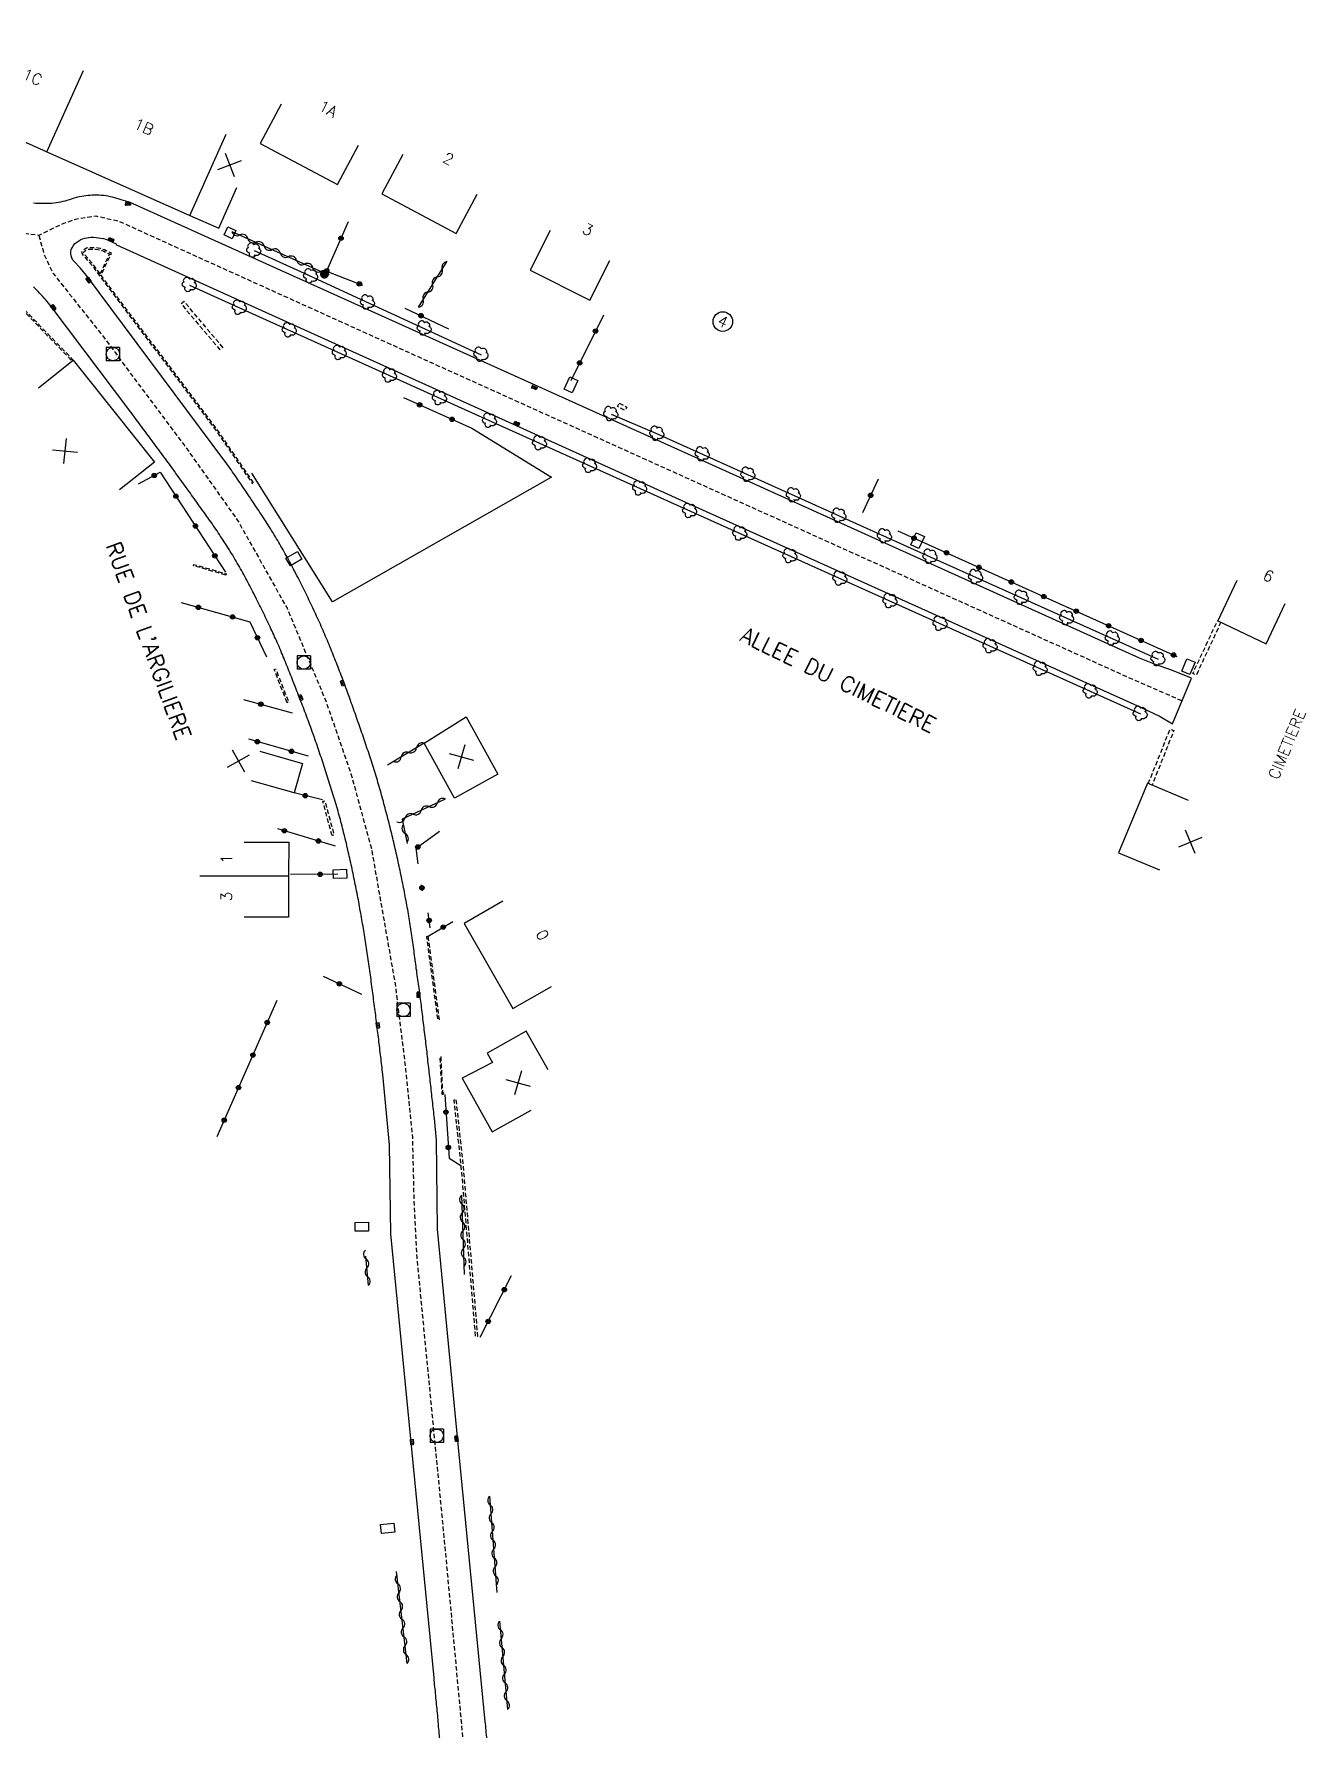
# Model space of a CAD drawing. Header units: millimetres. Extents: x 116000 to 117000, y 126000 to 127000.
# Drawn here: x 116124.2 to 116267.2, y 126000 to 126191.6 of the extents above; entities that cross this region are included whole.
import ezdxf
from ezdxf.enums import TextEntityAlignment as Align

# ---------------------------------------------------------------- set-up
doc = ezdxf.new("R2010")
doc.units = ezdxf.units.MM
doc.linetypes.add('DASHED', pattern=[0.75, 0.5, -0.25])
doc.layers.get('0').update_dxf_attribs({"linetype": 'CONTINUOUS'})
for name, color, linetype in [('W0001', 6, 'DASHED'), ('W0008', 7, 'CONTINUOUS'), ('W0100', 7, 'CONTINUOUS'), ('W0112', 1, 'DASHED'), ('W0300', 7, 'CONTINUOUS'), ('W0302', 3, 'CONTINUOUS'), ('W0310', 3, 'CONTINUOUS'), ('W0322', 7, 'CONTINUOUS'), ('W0400', 7, 'CONTINUOUS'), ('W0420', 7, 'CONTINUOUS'), ('W0989', 7, 'CONTINUOUS'), ('W0991', 7, 'CONTINUOUS'), ('W1102', 7, 'CONTINUOUS'), ('W1471', 7, 'CONTINUOUS'), ('W1473', 7, 'CONTINUOUS')]:
    doc.layers.add(name, color=color, linetype=linetype)
doc.styles.get("Standard").update_dxf_attribs({"font": 'romans.shx', "width": 0.85})

# ---------------------------------------------------------------- blocks, each defined once
blk = doc.blocks.new('T400')
for p, q in [((-0.15, 0.3), (0.15, 0.3)), ((-0.15, -0.25), (-0.15, 0.3)), ((-0.15, 0.15), (0.15, 0.15)), ((-0.15, 0), (0.15, 0)), ((0.15, 0.3), (0.15, -0.25)), ((-0.15, -0.15), (0.15, -0.15)), ((-0.15, -0.25), (-0.15, -0.3)), ((-0.15, -0.3), (0.15, -0.3)), ((0.15, -0.3), (0.15, -0.25))]:
    blk.add_line(p, q)
blk = doc.blocks.new('T420')
for p, q in [((0.75, 0.75), (-0.75, 0.75)), ((-0.75, 0.75), (-0.75, -0.75)), ((0.75, 0.75), (0.75, -0.75)), ((0.75, -0.75), (-0.75, -0.75))]:
    blk.add_line(p, q)
blk.add_ellipse((0, 0), major_axis=(-0.53, 0.53), ratio=1, start_param=3.926991, end_param=10.210176)
blk = doc.blocks.new('T1471')
at = {"color": 0, "linetype": 'Continuous', "flags": 128}
blk.add_lwpolyline([(-0.75, -0.5), (-0.75, 0.5), (0.75, 0.5), (0.75, -0.5), (-0.75, -0.5)], dxfattribs=at)
blk = doc.blocks.new('t112o')
at = {"color": 0, "linetype": 'Continuous'}
for p, q in [((-0.5, 0.5), (0.5, 0.5)), ((-0.5, -0.5), (-0.5, 0.5)), ((0.5, 0.5), (0.5, -0.5)), ((0.5, -0.5), (-0.5, -0.5))]:
    blk.add_line(p, q, dxfattribs=at)
blk = doc.blocks.new('t322o')
at = {"color": 0, "linetype": 'Continuous'}
for radius in [0.25, 0.15]:
    blk.add_circle((0, 0), radius, dxfattribs=at)
blk = doc.blocks.new('t310o')
at = {"color": 0, "linetype": 'Continuous'}
for centre, start, end in [((-0.5, 0.38), 216.8699, 323.1304), ((0.5, -0.37), 36.8699, 143.1303)]:
    blk.add_arc(centre, 0.625, start, end, dxfattribs=at)
blk = doc.blocks.new('t991o')
at = {"color": 0, "linetype": 'Continuous'}
for p, q in [((-1, 1), (1, -1)), ((-1, -1), (1, 1))]:
    blk.add_line(p, q, dxfattribs=at)
blk = doc.blocks.new('T300')
for p, q in [((-0.8, 0.51), (-0.86, 0.34)), ((-0.86, 0.34), (-0.86, 0.17)), ((-0.86, 0.17), (-0.74, 0.06)), ((-0.69, 0.63), (-0.8, 0.51)), ((-0.8, -0.06), (-0.74, 0.06)), ((-0.74, 0.06), (-0.69, 0.11)), ((-0.57, 0.69), (-0.69, 0.63)), ((-0.46, 0.69), (-0.57, 0.69)), ((-0.29, 0.63), (-0.46, 0.69)), ((-0.29, 0.63), (-0.17, 0.74)), ((-0.23, 0.57), (-0.29, 0.63)), ((-0.17, 0.74), (-0.06, 0.8)), ((-0.06, 0.8), (0.06, 0.8)), ((0.06, 0.8), (0.23, 0.74)), ((0.23, 0.74), (0.34, 0.63)), ((0.34, 0.63), (0.4, 0.51)), ((0.46, 0.46), (0.34, 0.46)), ((0.4, 0.51), (0.4, 0.46)), ((0.57, 0.4), (0.46, 0.46)), ((0.57, 0.4), (0.69, 0.29)), ((0.69, 0.29), (0.74, 0.17)), ((0.74, 0.06), (0.69, -0.17)), ((0.74, 0.17), (0.74, 0.06)), ((-0.8, -0.17), (-0.8, -0.06)), ((-0.8, -0.23), (-0.8, -0.17)), ((-0.74, -0.34), (-0.8, -0.23)), ((-0.69, -0.4), (-0.74, -0.34)), ((-0.51, -0.46), (-0.69, -0.4)), ((-0.4, -0.46), (-0.51, -0.46)), ((-0.4, -0.46), (-0.34, -0.46)), ((-0.34, -0.46), (-0.34, -0.4)), ((-0.34, -0.51), (-0.34, -0.46)), ((-0.29, -0.63), (-0.34, -0.51)), ((-0.17, -0.74), (-0.29, -0.63)), ((-0.06, -0.8), (-0.17, -0.74)), ((0.06, -0.8), (-0.06, -0.8)), ((0.17, -0.74), (0.06, -0.8)), ((0.23, -0.69), (0.17, -0.74)), ((0.29, -0.46), (0.23, -0.46)), ((0.29, -0.63), (0.23, -0.69)), ((0.46, -0.4), (0.29, -0.46)), ((0.34, -0.51), (0.29, -0.63)), ((0.34, -0.51), (0.34, -0.46)), ((0.57, -0.34), (0.46, -0.4)), ((0.63, -0.29), (0.57, -0.34)), ((0.69, -0.17), (0.63, -0.29))]:
    blk.add_line(p, q)
blk = doc.blocks.new('T1473')
at = {"color": 0, "linetype": 'Continuous', "const_width": 0.5, "flags": 128}
blk.add_lwpolyline([(-0.25, 0, 1), (0.25, 0, 1)], format="xyb", close=True, dxfattribs=at)

msp = doc.modelspace()

# ---------------------------------------------------------------- linework, layer by layer
at = {"layer": 'W0001', "flags": 128}
for points in [[(116253.28, 126116.61), (116247.39, 126119.17), (116215.2, 126133.7), (116159.44, 126158.88), (116133.81, 126170.49), (116131.2, 126171.09), (116129.03, 126170.78), (116127.5, 126170.27), (116124.76, 126168.94), (116122.1, 126169.26), (116115.37, 126173.11), (116110.88, 126175.66), (116108.91, 126176.72), (116106.77, 126177.37), (116104.18, 126177.56)], [(116124.76, 126168.94), (116125.32, 126166.81), (116126.37, 126164.65), (116131.72, 126157.9), (116141.07, 126145.38), (116147.1, 126136.89), (116152.66, 126127.01), (116157, 126116.62), (116159.84, 126108.4), (116162.14, 126099.98), (116164.8, 126084.79), (116165.99, 126075.12), (116166.75, 126067.52), (116166.91, 126060.4), (116167.24, 126054), (116170.33, 126022.17), (116172.4, 126000)]]:
    msp.add_lwpolyline(points, dxfattribs=at)
at = {"layer": 'W0008', "flags": 128}
for points in [[(116252.21, 126114.03), (116254.35, 126119.15), (116252.21, 126120.03), (116250.2, 126120.73), (116248.52, 126121.39), (116200.84, 126142.95), (116180.14, 126152.27), (116135.03, 126172.64), (116134.78, 126172.72), (116134.53, 126172.8), (116134.28, 126172.87), (116134.02, 126172.95), (116133.78, 126173.02), (116133.53, 126173.09), (116133.29, 126173.16), (116133.04, 126173.23), (116132.8, 126173.29), (116132.55, 126173.34), (116132.3, 126173.38), (116132.04, 126173.41), (116131.78, 126173.44), (116131.53, 126173.45), (116131.27, 126173.46), (116131.01, 126173.46), (116130.75, 126173.45), (116130.5, 126173.44), (116130.26, 126173.42), (116130.02, 126173.4), (116129.79, 126173.36), (116129.55, 126173.32), (116129.32, 126173.28), (116129.09, 126173.23), (116128.61, 126173.1), (116128.38, 126173.02), (116128.14, 126172.94), (116127.91, 126172.87), (116127.67, 126172.8), (116127.43, 126172.75), (116127.19, 126172.69), (116126.95, 126172.65), (116126.71, 126172.6), (116126.46, 126172.57), (116126.2, 126172.54), (116125.95, 126172.53), (116125.7, 126172.52), (116125.44, 126172.51), (116125.19, 126172.51), (116124.92, 126172.52), (116124.66, 126172.52), (116124.39, 126172.53), (116124.13, 126172.55)], [(116175.11, 126000), (116175.1, 126000.09), (116175.08, 126000.34), (116175.06, 126000.59), (116175.03, 126000.84), (116175.01, 126001.1), (116174.99, 126001.35), (116174.97, 126001.6), (116174.94, 126001.86), (116171.95, 126032.67), (116169.58, 126057.22), (116169.44, 126067.21), (116169.22, 126069.64), (116169.19, 126069.89), (116169.16, 126070.14), (116169.14, 126070.38), (116169.11, 126070.63), (116169.08, 126070.88), (116169.06, 126071.12), (116169.03, 126071.37), (116169, 126071.62), (116168.98, 126071.86), (116168.95, 126072.11), (116168.92, 126072.36), (116168.9, 126072.6), (116168.87, 126072.85), (116168.84, 126073.1), (116168.81, 126073.35), (116168.79, 126073.59), (116168.76, 126073.84), (116168.73, 126074.09), (116168.7, 126074.34), (116168.67, 126074.59), (116168.64, 126074.84), (116168.62, 126075.09), (116168.59, 126075.34), (116168.56, 126075.59), (116168.53, 126075.84), (116168.5, 126076.1), (116168.47, 126076.35), (116168.44, 126076.6), (116168.42, 126076.85), (116168.39, 126077.1), (116168.36, 126077.35), (116168.33, 126077.6), (116168.3, 126077.85), (116168.27, 126078.1), (116168.24, 126078.36), (116168.21, 126078.61), (116168.18, 126078.86), (116168.15, 126079.11), (116168.12, 126079.36), (116168.09, 126079.61), (116168.06, 126079.86), (116168.03, 126080.11), (116168, 126080.36), (116167.97, 126080.62), (116167.94, 126080.87), (116167.91, 126081.12), (116167.88, 126081.37), (116167.85, 126081.62), (116167.82, 126081.87), (116167.79, 126082.11), (116167.76, 126082.35), (116167.73, 126082.6), (116167.69, 126082.84), (116167.66, 126083.08), (116167.63, 126083.32), (116167.6, 126083.56), (116167.56, 126083.8), (116167.53, 126084.04), (116167.5, 126084.29), (116167.46, 126084.53), (116167.43, 126084.77), (116167.4, 126085.01), (116167.36, 126085.26), (116167.33, 126085.5), (116167.29, 126085.75), (116167.26, 126086), (116167.23, 126086.24), (116167.19, 126086.49), (116167.16, 126086.74), (116167.13, 126086.99), (116167.1, 126087.23), (116167.06, 126087.48), (116167.03, 126087.73), (116167, 126087.97), (116166.96, 126088.22), (116166.93, 126088.47), (116166.9, 126088.71), (116166.86, 126088.96), (116166.83, 126089.21), (116166.79, 126089.45), (116166.76, 126089.7), (116166.72, 126089.95), (116166.69, 126090.19), (116166.65, 126090.44), (116166.62, 126090.69), (116166.58, 126090.93), (116166.54, 126091.18), (116166.5, 126091.43), (116166.46, 126091.67), (116166.42, 126091.92), (116166.38, 126092.16), (116166.34, 126092.41), (116166.3, 126092.66), (116166.26, 126092.9), (116166.22, 126093.15), (116166.17, 126093.39), (116166.13, 126093.64), (116166.08, 126093.88), (116166.04, 126094.13), (116165.99, 126094.37), (116165.95, 126094.61), (116165.9, 126094.86), (116165.85, 126095.1), (116165.81, 126095.35), (116165.76, 126095.59), (116165.71, 126095.84), (116165.66, 126096.08), (116165.61, 126096.32), (116165.56, 126096.57), (116165.51, 126096.81), (116165.46, 126097.05), (116165.41, 126097.3), (116165.36, 126097.54), (116165.31, 126097.78), (116165.26, 126098.03), (116165.2, 126098.27), (116165.15, 126098.51), (116165.1, 126098.76), (116165.04, 126099), (116164.99, 126099.24), (116164.93, 126099.48), (116164.88, 126099.73), (116164.82, 126099.97), (116164.76, 126100.21), (116164.71, 126100.45), (116164.65, 126100.7), (116164.59, 126100.94), (116164.53, 126101.18), (116164.48, 126101.42), (116164.42, 126101.66), (116164.36, 126101.91), (116164.3, 126102.15), (116164.24, 126102.39), (116164.18, 126102.63), (116164.12, 126102.87), (116164.06, 126103.11), (116163.99, 126103.35), (116163.93, 126103.59), (116163.87, 126103.84), (116163.81, 126104.08), (116163.74, 126104.32), (116163.68, 126104.56), (116163.62, 126104.8), (116163.55, 126105.04), (116163.49, 126105.28), (116163.42, 126105.52), (116163.35, 126105.76), (116163.29, 126106), (116163.22, 126106.24), (116163.15, 126106.48), (116163.08, 126106.72), (116163.02, 126106.96), (116162.95, 126107.19), (116162.88, 126107.43), (116162.81, 126107.67), (116162.74, 126107.91), (116162.67, 126108.15), (116162.59, 126108.39), (116162.52, 126108.62), (116162.45, 126108.86), (116162.37, 126109.1), (116162.3, 126109.33), (116162.22, 126109.57), (116162.15, 126109.81), (116162.07, 126110.04), (116162, 126110.28), (116161.92, 126110.51), (116161.84, 126110.75), (116161.76, 126110.98), (116161.68, 126111.22), (116161.6, 126111.45), (116161.52, 126111.69), (116161.44, 126111.92), (116161.36, 126112.16), (116161.28, 126112.39), (116161.2, 126112.63), (116161.12, 126112.86), (116161.04, 126113.1), (116160.95, 126113.33), (116160.87, 126113.56), (116160.79, 126113.8), (116160.71, 126114.03), (116160.63, 126114.27), (116160.55, 126114.5), (116160.46, 126114.74), (116160.38, 126114.98), (116160.3, 126115.21), (116160.21, 126115.45), (116160.13, 126115.69), (116160.04, 126115.93), (116159.96, 126116.16), (116159.88, 126116.4), (116159.79, 126116.64), (116159.71, 126116.88), (116159.62, 126117.11), (116159.53, 126117.35), (116159.45, 126117.59), (116159.36, 126117.82), (116159.28, 126118.06), (116159.19, 126118.3), (116159.1, 126118.53), (116159.01, 126118.77), (116158.92, 126119), (116158.84, 126119.24), (116158.75, 126119.48), (116158.66, 126119.71), (116158.57, 126119.95), (116158.48, 126120.18), (116158.39, 126120.41), (116158.3, 126120.64), (116158.21, 126120.87), (116158.12, 126121.1), (116158.02, 126121.33), (116157.93, 126121.56), (116157.84, 126121.79), (116157.75, 126122.02), (116157.66, 126122.24), (116157.56, 126122.47), (116157.47, 126122.7), (116157.38, 126122.93), (116157.28, 126123.16), (116157.19, 126123.38), (116157.09, 126123.61), (116156.99, 126123.84), (116156.9, 126124.07), (116156.8, 126124.29), (116156.7, 126124.52), (116156.6, 126124.74), (116156.5, 126124.98), (116156.4, 126125.21), (116156.3, 126125.44), (116156.19, 126125.67), (116156.09, 126125.9), (116155.98, 126126.13), (116155.88, 126126.36), (116155.77, 126126.59), (116155.66, 126126.82), (116155.55, 126127.05), (116155.45, 126127.28), (116155.34, 126127.51), (116155.23, 126127.74), (116155.12, 126127.96), (116155.01, 126128.19), (116154.9, 126128.42), (116154.79, 126128.65), (116154.68, 126128.87), (116154.57, 126129.1), (116154.46, 126129.33), (116154.35, 126129.55), (116154.23, 126129.78), (116154.12, 126130), (116154, 126130.23), (116153.89, 126130.46), (116153.77, 126130.68), (116153.48, 126131.21), (116153.37, 126131.43), (116153.26, 126131.65), (116153.15, 126131.86), (116153.03, 126132.08), (116152.92, 126132.29), (116152.8, 126132.51), (116152.69, 126132.72), (116152.57, 126132.94), (116152.45, 126133.15), (116152.33, 126133.36), (116152.21, 126133.58), (116152.09, 126133.79), (116151.97, 126134), (116151.85, 126134.21), (116151.73, 126134.42), (116151.6, 126134.63), (116151.48, 126134.84), (116151.35, 126135.05), (116151.22, 126135.27), (116151.09, 126135.48), (116150.96, 126135.69), (116150.82, 126135.9), (116150.69, 126136.12), (116150.56, 126136.33), (116150.42, 126136.54), (116150.29, 126136.75), (116150.15, 126136.96), (116150.02, 126137.17), (116149.88, 126137.38), (116149.74, 126137.58), (116149.6, 126137.79), (116149.47, 126138), (116149.33, 126138.21), (116149.19, 126138.42), (116149.05, 126138.63), (116148.91, 126138.83), (116148.77, 126139.04), (116148.63, 126139.25), (116148.5, 126139.46), (116148.36, 126139.66), (116148.22, 126139.87), (116148.08, 126140.08), (116147.94, 126140.28), (116147.8, 126140.49), (116147.66, 126140.7), (116147.52, 126140.9), (116147.38, 126141.11), (116147.24, 126141.31), (116147.1, 126141.52), (116146.96, 126141.72), (116146.81, 126141.93), (116146.67, 126142.13), (116146.53, 126142.33), (116146.39, 126142.54), (116146.24, 126142.74), (116146.1, 126142.94), (116145.96, 126143.15), (116145.81, 126143.35), (116145.67, 126143.55), (116130.12, 126164.44), (116129.39, 126165.28), (116128.74, 126165.97), (116128.57, 126166.17), (116128.44, 126166.4), (116128.37, 126166.66), (116128.34, 126166.89), (116128.35, 126167.12), (116128.39, 126167.34), (116128.48, 126167.56), (116128.63, 126167.8), (116128.81, 126168.01), (116129.02, 126168.19), (116129.25, 126168.34), (116129.46, 126168.46), (116129.67, 126168.55), (116129.9, 126168.63), (116130.13, 126168.68), (116130.36, 126168.72), (116130.63, 126168.74), (116130.91, 126168.74), (116131.18, 126168.72), (116131.45, 126168.68), (116131.72, 126168.63), (116132, 126168.58), (116132.27, 126168.5), (116132.54, 126168.4), (116133.43, 126167.99), (116133.41, 126167.91), (116177.58, 126147.94), (116197.86, 126138.77), (116248.62, 126115.88), (116250.84, 126114.83), (116252.2, 126114.03)], [(116169.82, 126000), (116169.81, 126000.05), (116169.79, 126000.29), (116169.77, 126000.54), (116169.75, 126000.79), (116169.72, 126001.04), (116169.7, 126001.29), (116169.68, 126001.54), (116169.66, 126001.78), (116169.63, 126002.03), (116169.61, 126002.28), (116169.59, 126002.53), (116169.56, 126002.78), (116169.54, 126003.03), (116169.52, 126003.27), (116169.49, 126003.52), (116169.47, 126003.77), (116169.45, 126004.02), (116169.42, 126004.27), (116169.4, 126004.51), (116169.38, 126004.76), (116169.35, 126005.01), (116169.33, 126005.26), (116169.3, 126005.51), (116169.28, 126005.76), (116169.25, 126006), (116169.23, 126006.25), (116169.2, 126006.5), (116169.18, 126006.75), (116166.58, 126033.63), (116164.33, 126056.66), (116164.17, 126066.68), (116163.42, 126074.6), (116163.39, 126074.85), (116163.36, 126075.1), (116163.34, 126075.34), (116163.31, 126075.59), (116163.28, 126075.84), (116163.25, 126076.08), (116163.22, 126076.33), (116163.19, 126076.58), (116163.16, 126076.82), (116163.13, 126077.07), (116163.1, 126077.32), (116163.08, 126077.56), (116163.05, 126077.81), (116163.02, 126078.06), (116162.99, 126078.3), (116162.96, 126078.55), (116162.93, 126078.8), (116162.9, 126079.04), (116162.87, 126079.29), (116162.83, 126079.54), (116162.8, 126079.78), (116162.77, 126080.03), (116162.74, 126080.28), (116162.71, 126080.52), (116162.68, 126080.77), (116162.65, 126081.02), (116162.62, 126081.26), (116162.59, 126081.51), (116162.55, 126081.76), (116162.52, 126082), (116162.49, 126082.25), (116162.46, 126082.5), (116162.43, 126082.75), (116162.39, 126083), (116162.36, 126083.26), (116162.33, 126083.51), (116162.29, 126083.76), (116162.26, 126084.01), (116162.23, 126084.26), (116162.2, 126084.51), (116162.16, 126084.76), (116162.13, 126085.02), (116162.1, 126085.27), (116162.06, 126085.52), (116162.03, 126085.77), (116162, 126086.02), (116161.96, 126086.27), (116161.93, 126086.52), (116161.89, 126086.77), (116161.86, 126087.02), (116161.82, 126087.28), (116161.79, 126087.53), (116161.75, 126087.78), (116161.71, 126088.03), (116161.68, 126088.28), (116161.64, 126088.53), (116161.6, 126088.78), (116161.56, 126089.03), (116161.52, 126089.28), (116161.48, 126089.53), (116161.44, 126089.78), (116161.4, 126090.03), (116161.36, 126090.28), (116161.32, 126090.52), (116161.28, 126090.77), (116161.24, 126091.02), (116161.2, 126091.27), (116161.15, 126091.52), (116161.11, 126091.76), (116161.07, 126092.01), (116161.02, 126092.26), (116160.98, 126092.51), (116160.94, 126092.75), (116160.89, 126093), (116160.85, 126093.25), (116160.8, 126093.5), (116160.76, 126093.74), (116160.71, 126093.99), (116160.67, 126094.24), (116160.62, 126094.48), (116160.57, 126094.73), (116160.52, 126094.98), (116160.48, 126095.23), (116160.43, 126095.47), (116160.38, 126095.72), (116160.33, 126095.97), (116160.28, 126096.21), (116160.23, 126096.46), (116160.18, 126096.7), (116160.13, 126096.95), (116160.08, 126097.2), (116160.02, 126097.44), (116159.97, 126097.68), (116159.92, 126097.93), (116159.87, 126098.17), (116159.81, 126098.41), (116159.76, 126098.66), (116159.71, 126098.9), (116159.65, 126099.14), (116159.6, 126099.38), (116159.54, 126099.63), (116159.49, 126099.87), (116159.43, 126100.11), (116159.37, 126100.35), (116159.32, 126100.6), (116159.26, 126100.84), (116159.2, 126101.08), (116159.14, 126101.32), (116159.08, 126101.56), (116159.02, 126101.81), (116158.96, 126102.05), (116158.9, 126102.29), (116158.84, 126102.53), (116158.77, 126102.77), (116158.71, 126103.01), (116158.65, 126103.25), (116158.58, 126103.49), (116158.52, 126103.73), (116158.45, 126103.97), (116158.39, 126104.21), (116158.32, 126104.45), (116158.25, 126104.7), (116158.18, 126104.94), (116158.11, 126105.18), (116158.04, 126105.42), (116157.96, 126105.65), (116157.89, 126105.89), (116157.82, 126106.13), (116157.74, 126106.37), (116157.67, 126106.61), (116157.59, 126106.85), (116157.52, 126107.09), (116157.44, 126107.33), (116157.36, 126107.56), (116157.29, 126107.8), (116157.21, 126108.04), (116157.13, 126108.28), (116157.05, 126108.52), (116156.98, 126108.75), (116156.9, 126108.99), (116156.82, 126109.23), (116156.74, 126109.47), (116156.67, 126109.71), (116156.59, 126109.94), (116156.51, 126110.18), (116156.43, 126110.42), (116156.35, 126110.66), (116156.27, 126110.9), (116156.19, 126111.13), (116156.11, 126111.37), (116156.03, 126111.61), (116155.95, 126111.85), (116155.87, 126112.08), (116155.78, 126112.32), (116155.7, 126112.56), (116155.62, 126112.79), (116155.53, 126113.03), (116155.45, 126113.26), (116155.36, 126113.5), (116155.28, 126113.73), (116155.19, 126113.97), (116155.11, 126114.2), (116155.02, 126114.44), (116154.93, 126114.67), (116154.84, 126114.9), (116154.76, 126115.14), (116154.67, 126115.37), (116154.58, 126115.6), (116154.49, 126115.84), (116154.4, 126116.07), (116154.31, 126116.3), (116154.22, 126116.54), (116154.13, 126116.77), (116154.04, 126117), (116153.95, 126117.23), (116153.86, 126117.47), (116153.77, 126117.7), (116153.68, 126117.93), (116153.59, 126118.16), (116153.5, 126118.39), (116153.41, 126118.61), (116153.32, 126118.84), (116153.23, 126119.07), (116153.14, 126119.3), (116153.05, 126119.53), (116152.96, 126119.75), (116152.87, 126119.98), (116152.78, 126120.21), (116152.69, 126120.44), (116152.59, 126120.66), (116152.5, 126120.89), (116152.41, 126121.12), (116152.32, 126121.35), (116152.22, 126121.57), (116152.13, 126121.8), (116152.04, 126122.02), (116151.94, 126122.25), (116151.84, 126122.48), (116151.75, 126122.7), (116151.65, 126122.93), (116151.55, 126123.15), (116151.45, 126123.38), (116151.35, 126123.6), (116151.25, 126123.82), (116151.15, 126124.05), (116151.05, 126124.27), (116150.94, 126124.5), (116150.84, 126124.72), (116150.74, 126124.94), (116150.63, 126125.17), (116150.53, 126125.39), (116150.42, 126125.61), (116150.32, 126125.83), (116150.21, 126126.05), (116150.1, 126126.27), (116149.99, 126126.5), (116149.88, 126126.72), (116149.78, 126126.94), (116149.67, 126127.16), (116149.56, 126127.38), (116149.44, 126127.6), (116149.33, 126127.82), (116149.22, 126128.03), (116148.91, 126128.66), (116148.8, 126128.88), (116148.69, 126129.1), (116148.58, 126129.31), (116148.47, 126129.53), (116148.36, 126129.74), (116148.25, 126129.95), (116148.14, 126130.17), (116148.02, 126130.38), (116147.91, 126130.59), (116147.79, 126130.8), (116147.67, 126131.01), (116147.56, 126131.22), (116147.43, 126131.44), (116147.3, 126131.66), (116147.18, 126131.88), (116147.05, 126132.1), (116146.92, 126132.32), (116146.79, 126132.54), (116146.67, 126132.75), (116146.54, 126132.97), (116146.4, 126133.18), (116146.27, 126133.4), (116146.14, 126133.62), (116146.01, 126133.83), (116145.87, 126134.04), (116145.74, 126134.26), (116145.6, 126134.47), (116145.47, 126134.68), (116145.33, 126134.89), (116145.19, 126135.1), (116145.06, 126135.31), (116144.92, 126135.51), (116144.78, 126135.72), (116144.64, 126135.92), (116144.5, 126136.12), (116144.36, 126136.33), (116144.22, 126136.53), (116144.08, 126136.73), (116143.94, 126136.93), (116143.79, 126137.13), (116143.65, 126137.33), (116143.51, 126137.53), (116143.36, 126137.73), (116143.22, 126137.93), (116143.07, 126138.13), (116142.93, 126138.34), (116142.79, 126138.54), (116142.64, 126138.74), (116142.5, 126138.94), (116142.35, 126139.14), (116142.21, 126139.34), (116142.07, 126139.54), (116141.92, 126139.74), (116141.78, 126139.94), (116141.63, 126140.15), (116141.48, 126140.35), (116141.34, 126140.55), (116141.19, 126140.76), (116141.05, 126140.96), (116140.9, 126141.17), (116140.75, 126141.37), (116140.6, 126141.57), (116140.46, 126141.78), (116140.31, 126141.98), (116140.16, 126142.18), (116140.02, 126142.39), (116139.87, 126142.59), (116139.72, 126142.79), (116139.57, 126143), (116139.43, 126143.2), (116139.28, 126143.4), (116139.13, 126143.6), (116138.98, 126143.81), (116138.83, 126144.01), (116138.69, 126144.21), (116138.54, 126144.41), (116138.39, 126144.62), (116138.24, 126144.82), (116138.09, 126145.02), (116137.94, 126145.22), (116137.8, 126145.43), (116137.65, 126145.63), (116137.5, 126145.83), (116137.35, 126146.03), (116137.2, 126146.24), (116137.05, 126146.44), (116136.9, 126146.64), (116136.75, 126146.84), (116136.6, 126147.04), (116136.45, 126147.24), (116136.3, 126147.45), (116136.15, 126147.65), (116136, 126147.85), (116135.85, 126148.05), (116135.7, 126148.25), (116135.55, 126148.45), (116135.4, 126148.65), (116135.25, 126148.86), (116135.1, 126149.06), (116126.15, 126160.94), (116126, 126161.14), (116125.83, 126161.33), (116125.67, 126161.52), (116125.5, 126161.72), (116125.33, 126161.9), (116125.16, 126162.09), (116125, 126162.27), (116124.83, 126162.45), (116124.66, 126162.63), (116124.5, 126162.81), (116124.33, 126162.98), (116124.16, 126163.16)]]:
    msp.add_lwpolyline(points, dxfattribs=at)
at = {"layer": 'W0100', "flags": 128}
for points in [[(116118.4, 126218.87), (116116.63, 126214.33), (116114.74, 126209.32), (116112.85, 126204.31), (116111.4, 126200.53), (116109.44, 126195.31), (116108.58, 126191.08), (116107.85, 126187.44), (116108.7, 126185.88), (116116.66, 126182.39), (116125.66, 126178.35), (116141.74, 126171.19), (116144.97, 126169.76), (116147, 126174.33)], [(116151.98, 126183.7), (116149.64, 126179.28), (116158.32, 126174.68), (116160.67, 126179.1)], [(116165.69, 126178.03), (116163.33, 126173.62), (116171.67, 126169.16), (116174.03, 126173.57)], [(116182.23, 126169.5), (116179.98, 126165.03), (116186.69, 126161.66), (116188.94, 126166.12)], [(116124.7, 126151.81), (116128.61, 126154.92), (116137.74, 126143.43), (116133.83, 126140.32)], [(116259.44, 126130.12), (116257.31, 126125.59), (116262.76, 126123.03), (116264.89, 126127.55)], [(116149.6, 126110.94), (116154.41, 126109.58), (116153.47, 126106.27), (116148.66, 126107.63)], [(116254.02, 126105.41), (116249.4, 126107.34), (116246.15, 126099.53), (116250.76, 126097.61)], [(116147.84, 126100.71), (116152.84, 126100.7), (116152.83, 126096.91), (116152.83, 126092.28), (116147.83, 126092.28)], [(116176.9, 126094.07), (116172.56, 126091.58), (116178.03, 126082.02), (116182.37, 126084.5)], [(116182, 126075.1), (116179.54, 126079.45), (116175.17, 126076.98), (116175.74, 126075.95), (116172.36, 126074.17), (116175.73, 126068.13), (116180.1, 126070.57)]]:
    msp.add_lwpolyline(points, dxfattribs=at)
msp.add_lwpolyline([(116168.07, 126111.84), (116172.8, 126114.79), (116176.35, 126108.37), (116171.47, 126105.67)], close=True, dxfattribs=at)
at = {"layer": 'W0112', "flags": 128}
for points in [[(116148.89, 126141.12), (116144.88, 126146.99), (116131.74, 126164.46), (116132.91, 126166.93), (116132.32, 126167.21), (116132.12, 126167.31), (116131.9, 126167.39), (116131.68, 126167.45), (116131.4, 126167.51), (116131.12, 126167.54), (116130.84, 126167.56), (116130.6, 126167.56), (116130.36, 126167.56), (116130.12, 126167.51), (116129.92, 126167.4), (116129.74, 126167.25), (116129.56, 126167.02), (116129.64, 126166.8), (116130.73, 126165.57), (116131.6, 126164.36), (116144.74, 126146.89), (116148.76, 126141.02)], [(116131.63, 126164.61), (116130.86, 126165.68), (116129.78, 126166.88), (116129.75, 126166.99), (116129.86, 126167.14), (116130.01, 126167.26), (116130.18, 126167.35), (116130.38, 126167.39), (116130.6, 126167.4), (116130.83, 126167.39), (116131.11, 126167.38), (116131.37, 126167.34), (116131.64, 126167.29), (116131.85, 126167.23), (116132.05, 126167.15), (116132.25, 126167.06), (116132.69, 126166.85), (116131.63, 126164.61)], [(116145.46, 126156.31), (116141.07, 126161.52), (116140.75, 126161.24), (116145.14, 126156.04)], [(116257.65, 126125.44), (116254.88, 126119.49), (116254.49, 126119.67), (116257.27, 126125.61)], [(116249.49, 126107.3), (116251.95, 126113.44), (116252.37, 126113.27), (116249.91, 126107.14)]]:
    msp.add_lwpolyline(points, dxfattribs=at)
for points in [[(116119.65, 126163.87), (116119.99, 126163.61), (116128.49, 126154.8), (116128.61, 126154.92), (116120.1, 126163.73), (116119.75, 126164)], [(116190.01, 126150.09), (116190.87, 126149.64), (116190.66, 126149.25), (116189.8, 126149.69)], [(116145.76, 126130.75), (116142.15, 126131.79), (116142.19, 126131.94), (116145.8, 126130.9)], [(116152.66, 126116.4), (116151.21, 126120.13), (116151.37, 126120.2), (116152.83, 126116.47)], [(116157.72, 126101.45), (116156.68, 126105.32), (116156.89, 126105.38), (116157.94, 126101.51)], [(116168.49, 126090.13), (116169.76, 126080.73), (116169.63, 126080.71), (116168.36, 126090.12)], [(116170.33, 126072.51), (116170.18, 126072.5), (116169.97, 126076.57), (116169.84, 126076.57), (116170.06, 126072.37), (116170.33, 126072.38)], [(116171.64, 126071.75), (116172.45, 126064.24), (116174.07, 126045.14), (116173.86, 126045.12), (116172.25, 126064.22), (116171.44, 126071.73)]]:
    msp.add_lwpolyline(points, close=True, dxfattribs=at)
at = {"layer": 'W0302', "flags": 128}
for points in [[(116148.94, 126167.23), (116154.15, 126164.88), (116174.49, 126155.52)], [(116141.7, 126163.36), (116147.23, 126160.84), (116176.87, 126147.45), (116248.62, 126115.13)], [(116189.09, 126148.84), (116194.13, 126146.69), (116223.13, 126133.63), (116250.6, 126121.3)], [(116173.42, 126147.26), (116182.4, 126141.77), (116157.78, 126127.75), (116157.78, 126127.75), (116148.68, 126142.2)]]:
    msp.add_lwpolyline(points, dxfattribs=at)
at = {"layer": 'W0310', "flags": 128}
for points in [[(116146.43, 126169.39), (116156.56, 126164.85)], [(116167.44, 126160.88), (116170.66, 126166.03)], [(116168.07, 126111.84), (116163.95, 126109.39)], [(116170.45, 126105.56), (116165.6, 126103.29), (116166.16, 126100.55)], [(116172.28, 126061.02), (116172.57, 126052.12)], [(116161.81, 126050.87), (116161.52, 126054.18)], [(116175.42, 126027.19), (116176.26, 126016.34)], [(116166.15, 126008.38), (116164.96, 126018.72)], [(116176.55, 126013.14), (116177.44, 126003.19)]]:
    msp.add_lwpolyline(points, dxfattribs=at)
at = {"layer": 'W0322', "flags": 128}
for points in [[(116159.52, 126170.46), (116157.1, 126164.91), (116161.14, 126163.36)], [(116165.9, 126160.76), (116170.8, 126158.44)], [(116188.23, 126159.97), (116184.55, 126152.59)], [(116165.73, 126150.71), (116173.42, 126147.26)], [(116135.96, 126140.99), (116138.4, 126142.31), (116145.75, 126131.06)], [(116219.11, 126141.53), (116217.35, 126137.74)], [(116221.33, 126135.72), (116252.7, 126121.59)], [(116140.76, 126127.67), (116148.47, 126125.49), (116150.35, 126121.55)], [(116147.77, 126116.76), (116153.24, 126115.24)], [(116155.08, 126110.39), (116148.35, 126112.29)], [(116156.64, 126105.46), (116153.47, 126106.27)], [(116158.1, 126100.27), (116151.6, 126102.23)], [(116167.38, 126098.27), (116167.19, 126100.05), (116169.8, 126101.96)], [(116158.37, 126097.11), (116153.04, 126097.08)], [(116167.87, 126095.25), (116167.77, 126095.91)], [(116168.75, 126091.08), (116168.51, 126092.76)], [(116168.51, 126090.14), (116171.28, 126091.81)], [(116156.73, 126085.64), (116161.03, 126083.62)], [(116144.78, 126067.63), (116151.54, 126082.96)], [(116170.38, 126072.36), (116170.87, 126065.19), (116172.2, 126064.36)], [(116174.37, 126045.05), (116177.89, 126051.98)]]:
    msp.add_lwpolyline(points, dxfattribs=at)
at = {"layer": 'W1102', "flags": 128}
for points in [[(116125.66, 126178.35), (116129.76, 126187.47)], [(116141.74, 126171.19), (116145.81, 126180.33)], [(116152.83, 126096.91), (116142.83, 126096.9)]]:
    msp.add_lwpolyline(points, dxfattribs=at)
at = {"layer": 'W1102'}
msp.add_circle((116201.65, 126159.25), 1.1, dxfattribs=at)

# ---------------------------------------------------------------- block references
at = {"layer": 'W0112', "rotation": 335.1155282715137}
msp.add_blockref('t112o', (116146.23, 126169.23), dxfattribs=at)
at = {"layer": 'W0300'}
for p, rotation in [((116148.94, 126167.23), 335.7656899238403), ((116141.7, 126163.36), 335.4646266852653), ((116155.34, 126164.33), 335.2860403628958), ((116161.73, 126161.39), 335.2860403628958), ((116147.32, 126160.8), 335.6927909121693), ((116152.94, 126158.26), 335.6927909121693), ((116168.11, 126158.46), 335.2860403628958), ((116158.57, 126155.72), 335.6927909121693), ((116174.49, 126155.52), 335.2860403628958), ((116164.2, 126153.18), 335.6927909121693), ((116169.82, 126150.64), 335.6927909121693), ((116175.45, 126148.09), 335.6927909121693), ((116189.09, 126148.84), 336.8912747087231), ((116194.26, 126146.63), 335.7644003203577), ((116181.08, 126145.56), 335.7510070355335), ((116199.38, 126144.32), 335.7644003203577), ((116186.71, 126143.02), 335.7510070355335), ((116204.5, 126142.02), 335.7644003203577), ((116192.34, 126140.49), 335.7510070355335), ((116209.62, 126139.71), 335.7644003203577), ((116197.96, 126137.95), 335.7510070355335), ((116214.74, 126137.41), 335.7644003203577), ((116203.59, 126135.41), 335.7510070355335), ((116219.86, 126135.1), 335.7644003203577), ((116209.22, 126132.88), 335.7510070355335), ((116224.98, 126132.8), 335.8336341913807), ((116230.11, 126130.5), 335.8336341913807), ((116214.85, 126130.34), 335.7510070355335), ((116220.48, 126127.81), 335.7510070355335), ((116235.23, 126128.2), 335.8336341913807), ((116226.11, 126125.27), 335.7510070355335), ((116240.35, 126125.9), 335.8336341913807), ((116231.74, 126122.74), 335.7510070355335), ((116245.48, 126123.6), 335.8336341913807), ((116250.6, 126121.3), 335.8336341913807), ((116237.37, 126120.2), 335.7510070355335), ((116243, 126117.67), 335.7510070355335), ((116248.62, 126115.13), 335.7510070355335)]:
    msp.add_blockref('T300', p, dxfattribs=dict(at, rotation=rotation))
at = {"layer": 'W0310'}
for p, rotation in [((116147.34, 126168.98), 335.8543244716024), ((116149.16, 126168.16), 335.8543244716024), ((116150.99, 126167.34), 335.8543244716024), ((116152.81, 126166.53), 335.8543244716024), ((116154.64, 126165.71), 335.8543244716024), ((116170.09, 126165.12), 57.95880992531451), ((116156.46, 126164.89), 335.8543244716024), ((116169.03, 126163.42), 57.95880992531451), ((116167.97, 126161.73), 57.95880992531451), ((116165.49, 126110.3), 210.7957895515392), ((116167.21, 126111.33), 210.7957895515392), ((116167.73, 126104.29), 205.0882465163652), ((116169.55, 126105.14), 205.0882465163652), ((116165.92, 126103.44), 205.0882465163652), ((116165.93, 126101.68), 281.4367975227066), ((116172.31, 126060.02), 271.8669988377885), ((116172.38, 126058.02), 271.8669988377885), ((116172.44, 126056.02), 271.8669988377885), ((116161.55, 126053.85), 94.93115889176792), ((116172.51, 126054.03), 271.8669988377885), ((116161.72, 126051.86), 94.93115889176792), ((116175.5, 126026.2), 274.4183894578611), ((116175.66, 126024.2), 274.4183894578611), ((116175.81, 126022.21), 274.4183894578611), ((116175.96, 126020.21), 274.4183894578611), ((116176.12, 126018.22), 274.4183894578611), ((116165.12, 126017.32), 96.54623866472623), ((116165.35, 126015.33), 96.54623866472623), ((116165.58, 126013.35), 96.54623866472623), ((116176.64, 126012.15), 275.1129408339755), ((116165.81, 126011.36), 96.54623866472623), ((116176.82, 126010.15), 275.1129408339755), ((116166.04, 126009.37), 96.54623866472623), ((116177, 126008.16), 275.1129408339755), ((116177.18, 126006.17), 275.1129408339755), ((116177.36, 126004.18), 275.1129408339755)]:
    msp.add_blockref('t310o', p, dxfattribs=dict(at, rotation=rotation))
at = {"layer": 'W0322'}
for p, rotation in [((116158.72, 126168.62), 246.3918546846094), ((116157.12, 126164.96), 246.3918546846094), ((116160.78, 126163.5), 339.0418016976452), ((116167.71, 126159.91), 334.6255448573267), ((116187.34, 126158.18), 243.4946533358225), ((116185.56, 126154.6), 243.4946533358225), ((116167.56, 126149.89), 335.8658380193415), ((116171.21, 126148.26), 335.8658380193415), ((116137.72, 126141.95), 28.55359269051024), ((116140.16, 126139.61), 303.1825729364555), ((116218.27, 126139.71), 245.0796789956437), ((116142.35, 126136.26), 303.1825729364555), ((116223.15, 126134.9), 335.7591023704971), ((116226.8, 126133.26), 335.7591023704971), ((116144.54, 126132.91), 303.1825729364555), ((116230.45, 126131.62), 335.7591023704971), ((116234.09, 126129.97), 335.7591023704971), ((116237.74, 126128.33), 335.7591023704971), ((116142.68, 126127.12), 344.2539463722963), ((116146.53, 126126.04), 344.2539463722963), ((116241.39, 126126.69), 335.7591023704971), ((116149.33, 126123.7), 295.4824668521674), ((116245.03, 126125.05), 335.7591023704971), ((116248.68, 126123.4), 335.7591023704971), ((116252.33, 126121.76), 335.7591023704971), ((116149.7, 126116.23), 344.4652627419798), ((116149.31, 126112.02), 164.2135876333636), ((116153.16, 126110.93), 164.2135876333636), ((116154.7, 126105.95), 165.6379187417335), ((116152.35, 126102), 163.190006964193), ((116156.18, 126100.85), 163.190006964193), ((116167.36, 126100.17), 36.15772717760355), ((116156.37, 126097.1), 180.2775368793148), ((116170.22, 126091.17), 31.20972294964023), ((116158.54, 126084.79), 334.8169152874779), ((116150.43, 126080.44), 66.18302552373613), ((116148.82, 126076.78), 66.18302552373613), ((116147.2, 126073.12), 66.18302552373613), ((116170.52, 126070.37), 273.8672878263444), ((116145.59, 126069.46), 66.18302552373613), ((116170.79, 126066.38), 273.8672878263444), ((116177.08, 126050.4), 63.0865472401072), ((116175.27, 126046.83), 63.0865472401072)]:
    msp.add_blockref('t322o', p, dxfattribs=dict(at, rotation=rotation))
for p in [(116167.82, 126095.58), (116168.63, 126091.92)]:
    msp.add_blockref('t322o', p, dxfattribs=at)
at = {"layer": 'W0400'}
for p, rotation in [((116134.77, 126172.49), 267.3388423073483), ((116132.89, 126168.45), 65.4991839906055), ((116130.34, 126163.91), 216.6695992900898), ((116126.37, 126160.84), 36.9758225730147), ((116180.45, 126151.82), 245.7765914145546), ((116178.5, 126147.81), 65.66211749910403), ((116158.9, 126118.59), 200.4341870237495), ((116154.19, 126116.99), 21.28040670328513), ((116167.44, 126083.56), 180.3567698179815), ((116162.87, 126080.13), 7.148033872524646), ((116171.71, 126033.63), 185.5140168880048), ((116166.71, 126033.27), 5.512800351293549)]:
    msp.add_blockref('T400', p, dxfattribs=dict(at, rotation=rotation))
at = {"layer": 'W0420'}
for p in [(116133.08, 126155.6), (116154.53, 126120.91), (116165.73, 126081.85), (116169.48, 126033.98)]:
    msp.add_blockref('T420', p, dxfattribs=at)
at = {"layer": 'W0991'}
for p, rotation in [((116146.2, 126176.87), 336.0340345164564), ((116127.68, 126144.7), 309.1208894473232), ((116147.21, 126109.83), 74.13992920261529), ((116172.25, 126110.31), 298.8918168052765), ((116254.23, 126100.74), 67.35761021621988), ((116178.63, 126073.65), 299.1897241689838)]:
    msp.add_blockref('t991o', p, dxfattribs=dict(at, rotation=rotation))
at = {"layer": 'W1471'}
for p, rotation in [((116184.58, 126152.13), 245.7765914130339), ((116223.55, 126134.62), 245.6627009152047), ((116153.43, 126132.59), 209.5968086998006), ((116254, 126120.44), 247.5539702062943), ((116158.6, 126097.14), 2.031841101806515), ((116161.06, 126057.48), 0.909777710065532), ((116163.97, 126023.57), 5.512800347973922)]:
    msp.add_blockref('T1471', p, dxfattribs=dict(at, rotation=rotation))
at = {"layer": 'W1473'}
msp.add_blockref('T1473', (116156.86, 126164.58), dxfattribs=at)

# ---------------------------------------------------------------- texts
at = {"layer": 'W0989'}
for s, rotation, p in [("RUE DE L'ARGILIERE", 290.0367, (116137.08, 126123.36)), ('ALLEE DU CIMETIERE', 334.1466, (116214.64, 126118.98))]:
    msp.add_text(s, height=1.75, rotation=rotation, dxfattribs=at).set_placement(p, align=Align.MIDDLE)
at = {"layer": 'W0991'}
for s, rotation, p in [('1C', 335.8134, (116124.03, 126186.75)), ('1A', 332.0772, (116157.26, 126183.17)), ('1B', 336.0127, (116136.55, 126181.16)), ('2', 331.8657, (116170.8, 126177.56)), ('3', 333.3068, (116186.48, 126169.6)), ('4', 334.929, (116201.65, 126159.25)), ('6', 334.7436, (116263, 126130.65)), ('CIMETIERE', 67.5252, (116265.09, 126111.72)), ('1', 89.9125, (116145.84, 126098.82)), ('3', 91.0751, (116145.83, 126094.59)), ('0', 299.7917, (116181.37, 126090.28))]:
    msp.add_text(s, height=1.25, rotation=rotation, dxfattribs=at).set_placement(p, align=Align.MIDDLE)

doc.saveas('drawing.dxf')
